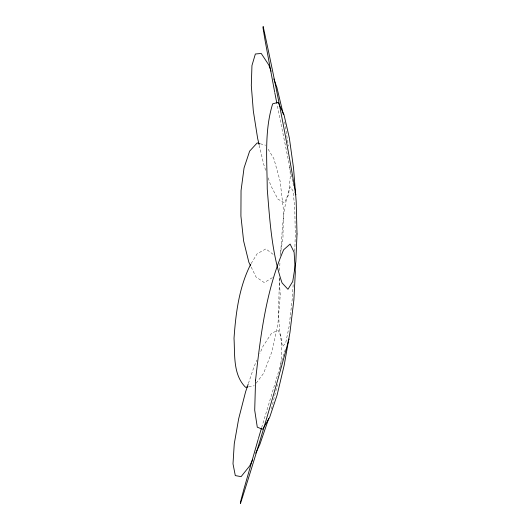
<?xml version="1.0" encoding="UTF-8"?>
<svg xmlns="http://www.w3.org/2000/svg" width="530" height="530" viewBox="0 0 530 530"><rect width="100%" height="100%" fill="white"/><g stroke="black" fill="none" stroke-linecap="round" stroke-linejoin="round"><path stroke-width="0.4" stroke-dasharray="2.65 1.99" d="M294.799 251.313L295.283 233.982L294.753 207.071L292.938 190.72L290.241 186.852C282.225 208.224 282.57 231.723 280.476 254.228M279.343 277.799C279.29 300.636 276.633 324.247 282.649 346.514L285.703 342.877L289.062 326.725L292.149 299.953L293.309 282.649M279.568 270.479L279.953 262.35M279.979 368.502L281.708 357.306L281.841 338.385L278.151 330.25L271.512 333.277L263.072 346.189L259.846 353.51M280.078 255.679L282.967 237.983L283.378 209.224L280.105 181.028L273.798 158.47L267.816 148.718M271.367 409.041L277.501 384.495M261.641 427.617L285.637 348.409M248.398 383.488L254.042 366.68L256.944 360.095M251.16 263.556L257.136 253.771L265.868 248.908L273.467 254.572M256.209 383.157L263.582 373.339L272.003 351.45L277.932 323.678L280.257 295.018L279.111 277.952M272.374 277.654L264.265 282.603L256.036 276.965L251.008 266.669M248.716 386.741L254.241 385.774M260.276 143.769L265.682 145.233M265.682 170.302L263.675 164.24L259.283 145.405M268.2 177.888L270.717 185.467L277.892 199.088L284.219 202.692L288.658 194.907L290.327 176.033L289.764 166.334M293.567 185.984L277.024 104.172M284.696 121.92L288.36 146.128"/><path stroke-width="0.79" d="M258.17 439.37L243.846 489.356L240.368 502.42L240.487 503.5C257.812 449.029 274.242 394.234 288.956 339.001L288.141 341.075M258.401 438.588L261.409 428.399M248.139 384.257L245.569 391.895L238.685 418.7L234.26 443.796L233.001 463.823L235.3 475.595L241.11 476.629L249.756 465.824L252.558 459.874M268.717 418.495L259.919 444.246L255.712 453.176M250.73 264.258C239.083 287.015 235.784 313.111 234.015 338.352C234.995 354.875 232.875 374.531 245.562 387.298L247.927 386.88M259.501 143.557L257.183 142.928L249.637 151.13L244.052 167.944L241.044 190.615L240.911 216.028L243.615 240.965L248.855 262.264L250.65 265.934M271.049 71.192L268.823 65.011L261.237 53.477L255.361 53.994L251.955 65.528L251.306 85.602L253.32 111.008L257.633 138.35L259.097 144.624M273.825 78.917L276.885 87.417L283.391 114.672M294.985 192.012L295.813 194.835C286.445 138.456 275.295 82.349 263.178 26.5L262.959 27.613L265.179 40.995L274.686 92.147M274.845 92.949L276.865 103.37M255.579 380.109L254.705 410.246L257.288 427.207L262.602 429.28L269.571 417.607L277.084 395.095L284.153 365.422L289.956 332.482L293.852 300.119L295.349 272.155L294.123 252.333L290.109 244.058L283.63 249.802C265.941 290.904 260.462 335.993 255.579 380.109M296.999 233.975L295.833 261.926L292.732 281.496L287.956 289.294L282.053 282.901C271.711 252.697 269.816 220.553 267.239 188.978C267.094 160.623 264.152 131.347 272.665 103.84L278.151 102.336L283.981 114.672L289.32 137.833L293.534 168.063L296.19 201.407L296.999 233.975"/></g></svg>
